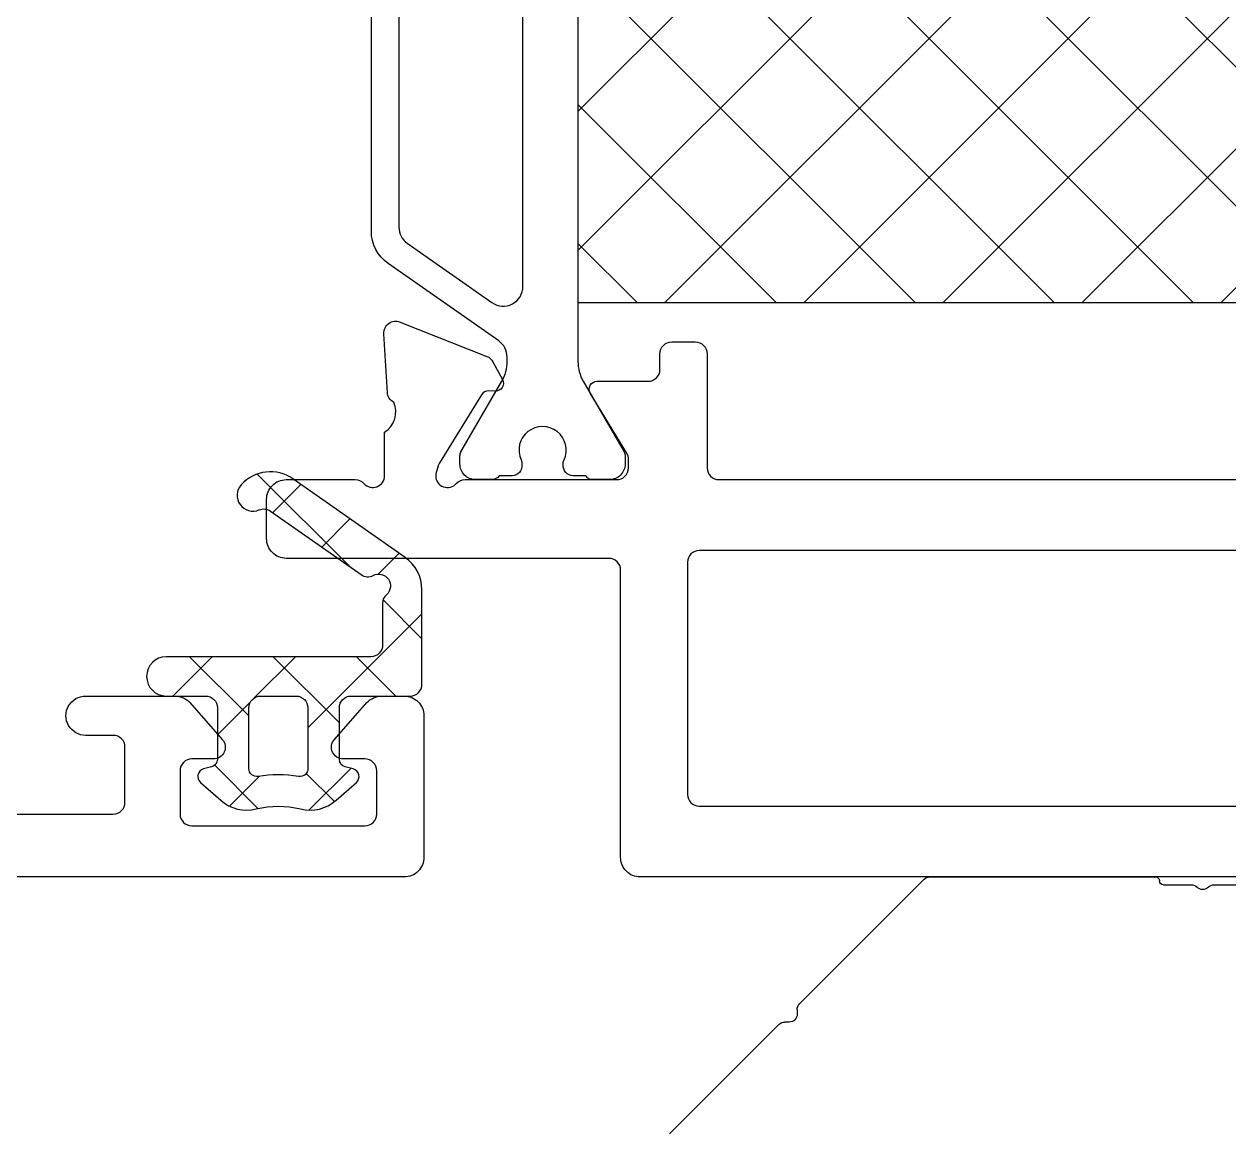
# Model space of a CAD drawing. Header units: millimetres. Extents: x -83618 to -12593, y -3271 to 55593.
# Drawn here: x -13364.88 to -13334.25, y -2824.51 to -2796.3 of the extents above; entities that cross this region are included whole.
import ezdxf

# ---------------------------------------------------------------- set-up
doc = ezdxf.new("R2010")
doc.units = ezdxf.units.MM

# ---------------------------------------------------------------- blocks, each defined once
blk = doc.blocks.new('*U87')
at = {"color": 7, "linetype": 'Continuous'}
for p, q in [((9848.670019, 5638.599463), (9864.314642, 5654.244086)), ((9848.670019, 5642.134997), (9860.779108, 5654.244086)), ((9848.670019, 5645.670531), (9857.243574, 5654.244086)), ((9848.670019, 5649.206065), (9853.70804, 5654.244086)), ((9848.670019, 5652.741599), (9850.172506, 5654.244086)), ((9849.992311, 5654.244086), (9867.669981, 5636.566416)), ((9853.527845, 5654.244086), (9867.669981, 5640.10195)), ((9848.670019, 5635.063929), (9867.669981, 5654.063891)), ((9848.670019, 5652.030844), (9867.669981, 5633.030882)), ((9848.670019, 5631.528395), (9867.669981, 5650.528357)), ((9848.670019, 5648.49531), (9867.669981, 5629.495348)), ((9848.670019, 5644.959776), (9867.669981, 5625.959814)), ((9848.670019, 5641.424242), (9867.669981, 5622.424281)), ((9848.670019, 5637.888708), (9864.314642, 5622.244086))]:
    blk.add_line(p, q, dxfattribs=at)
blk = doc.blocks.new('ATN-W72-0104', base_point=(9834.07, 5608.16))
at = {"color": 1, "linetype": 'Continuous'}
blk.add_lwpolyline([(9834.07, 5608.66), (9834.07, 5652.66, -0.414287), (9834.570126, 5653.16), (9841.87, 5653.16, 0.414214), (9842.17, 5653.46), (9842.17, 5661.66, -0.414214), (9842.67, 5662.16), (9843.67, 5662.16, -0.414214), (9844.17, 5661.66), (9844.17, 5659.907214, -0.213422), (9844.07, 5659.683607, 0.6885), (9844.27, 5659.16), (9845.375222, 5659.16, 0.367028), (9846.139196, 5658.926543, -0.264652), (9846.388053, 5659.088274), (9847.880869, 5659.176243, -0.548776), (9848.177344, 5658.766056), (9847.302857, 5656.560457, -0.176422), (9847.166441, 5656.407013), (9846.713713, 5656.162506, -0.577739), (9846.41876, 5656.344395), (9846.423673, 5656.517297, 0.268029), (9846.328582, 5656.693304), (9844.581111, 5657.769514, 0.065543), (9844.509638, 5657.801527), (9844.355845, 5657.847455, 0.6885), (9844.014378, 5657.402973), (9844.07, 5657.336393, -0.213532), (9844.17, 5657.11266), (9844.17, 5653.26, 0.414333), (9844.470122, 5652.96), (9844.685923, 5652.96, 0.137642), (9844.841994, 5653.003794), (9846.366061, 5653.93087, -0.585007), (9846.67, 5653.76), (9846.67, 5652.46, 0.414288), (9846.970076, 5652.16), (9847.37, 5652.16, -0.414354), (9847.67, 5651.859856), (9847.67, 5651.26, -0.414354), (9847.369856, 5650.96), (9844.47, 5650.96, 0.414346), (9844.17, 5650.659865), (9844.17, 5621.66, 0.414346)], format="xyb", dxfattribs=at)
at = {"color": 4, "linetype": 'Continuous'}
blk.add_lwpolyline([(9869.16348, 5654.244086), (9847.17641, 5654.244086, 0.131652), (9846.67641, 5654.110111), (9844.87641, 5653.070881, -0.131821), (9844.776278, 5653.044086), (9844.57, 5653.044086, -0.41429), (9844.17, 5653.44419), (9844.17, 5653.87088, -0.131652), (9844.196795, 5653.97088, -0.131652), (9844.27, 5654.044086), (9844.27, 5654.369086, -0.444404), (9844.545447, 5654.617787, -0.13206), (9844.673572, 5654.597027, 1.547233), (9844.673573, 5655.691145, -0.132059), (9844.545447, 5655.670384, -0.4444), (9844.27, 5655.919083), (9844.269996, 5656.244088, -0.236177), (9844.17, 5656.444194), (9844.17, 5656.844086, -0.414214), (9844.57, 5657.244086), (9844.77641, 5657.244086, -0.131652), (9844.87641, 5657.217291), (9846.67641, 5656.17806, 0.131682), (9847.176528, 5656.044086), (9847.286337, 5656.044086, 0.244698), (9847.695913, 5656.257297), (9849.665682, 5659.070419, -0.244698), (9850.484834, 5659.496843), (9850.484834, 5659.496843), (9865.855166, 5659.496843, -0.244698)], format="xyb", dxfattribs=at)
blk.add_lwpolyline([(9849.080726, 5655.642765), (9857.32008, 5655.644086, 0.414167), (9857.82, 5656.144086), (9857.82, 5658.29674, 0.414274), (9857.32, 5658.796843), (9850.588947, 5658.796843, 0.244753), (9850.179312, 5658.583547), (9848.671144, 5656.42966, 0.606959), (9849.080726, 5655.642765)], format="xyb", close=True, dxfattribs=at)
at = {"color": 7, "linetype": 'Continuous'}
blk.add_lwpolyline([(9848.670019, 5654.244086), (9848.670019, 5622.244086), (9867.669981, 5622.244086), (9867.669981, 5654.244086), (9848.670019, 5654.244086)], close=True, dxfattribs=at)
at = {"color": 1, "linetype": 'Continuous'}
blk.add_lwpolyline([(9842.282064, 5651.3722, 0.198995), (9842.069809, 5651.46), (9836.17, 5651.46, 0.414294), (9835.87, 5651.159917), (9835.87, 5615.16, 0.414294), (9836.170083, 5614.86), (9842.07, 5614.86, 0.4144), (9842.37, 5615.160191), (9842.37, 5651.16, 0.198995), (9842.282064, 5651.3722)], format="xyb", close=True, dxfattribs=at)
at = {"color": 7}
blk.add_blockref('*U87', (0, 0), dxfattribs=at)
blk = doc.blocks.new('ATN-W72-0204', base_point=(10243.87, 5878.16))
at = {"color": 1, "linetype": 'Continuous'}
blk.add_lwpolyline([(10245.47, 5899.66), (10245.47, 5886.06, 0.414439), (10245.770231, 5885.76), (10247.17, 5885.76, 0.414419), (10247.47, 5886.060211), (10247.47, 5886.76, -1.000123), (10248.47, 5886.759877), (10248.47, 5884.48517, -0.214819), (10248.301337, 5884.110716), (10247.368833, 5883.285355, -0.646515), (10246.87, 5883.51011), (10246.87, 5884.06, 0.414214), (10246.57, 5884.36), (10245.47, 5884.36, 0.414322), (10245.17, 5884.059889), (10245.17, 5879.66, 0.414399), (10245.470189, 5879.36), (10246.57, 5879.36, 0.41429), (10246.87, 5879.660078), (10246.87, 5880.21, -0.646443), (10247.36887, 5880.434612), (10248.301389, 5879.609238, -0.214783), (10248.47, 5879.23483), (10248.47, 5878.66, -0.414214), (10247.97, 5878.16), (10244.37, 5878.16, -0.414214), (10243.87, 5878.66), (10243.87, 5878.66), (10243.87, 5966.66, -0.414253)], format="xyb", dxfattribs=at)
blk = doc.blocks.new('ALUMINTECHNO-NEW-2AH67-ANKERSCH', base_point=(-101.398634, -63.754164))
at = {"color": 7, "linetype": 'Continuous'}
for p, q in [((-72.19714, -49.910807), (-72.19714, -38.48883)), ((-72.19714, -51.199819), (-72.19714, -50.48883)), ((-71.99714, -57.138305), (-71.99714, -51.399819)), ((-75.227897, -60.451905), (-72.055719, -57.279726)), ((-75.369318, -60.510483), (-75.486476, -60.510483)), ((-75.686476, -60.710483), (-75.686476, -60.82764)), ((-78.530156, -63.754164), (-75.745054, -60.969062))]:
    blk.add_line(p, q, dxfattribs=at)
for centre, radius, start, end in [((-72.39714, -49.910807), 0.2, 313.736411, 0), ((-72.120604, -50.199819), 0.2, 133.736411, 226.263589), ((-72.39714, -50.48883), 0.2, 0, 46.263589), ((-72.09714, -51.199819), 0.1, 180, 270), ((-72.09714, -51.399819), 0.1, 0, 90), ((-72.19714, -57.138305), 0.2, 315, 0), ((-75.486476, -60.710483), 0.2, 90, 180), ((-75.369318, -60.310483), 0.2, 270, 315), ((-75.886476, -60.82764), 0.2, 315, 0)]:
    blk.add_arc(centre, radius, start, end, dxfattribs=at)
blk = doc.blocks.new('*U17')
at = {"color": 3, "linetype": 'Continuous'}
for p, q in [((3703.11, 1995.926039), (3702.11, 1994.926039)), ((3703.616602, 1993.99), (3702.11, 1995.496602)), ((3704.095281, 1994.79), (3703.247386, 1993.942104)), ((3705.969247, 1993.758675), (3704.868395, 1994.859527)), ((3705.909581, 1994.482979), (3705.147533, 1993.720931)), ((3699.835081, 1991.407559), (3697.467016, 1993.775625)), ((3703.157896, 1993.852614), (3702.11, 1992.804719)), ((3698.4493, 1993.38666), (3697.731285, 1992.668645)), ((3703.795281, 1991.69), (3702.11, 1993.375281)), ((3703.916602, 1992.49), (3703.59603, 1992.169428)), ((3706.00961, 1992.461688), (3704.947972, 1991.40005)), ((3705.793818, 1991.812784), (3705.076411, 1992.530191)), ((3699.322938, 1992.138976), (3698.604922, 1991.420961)), ((3703.59603, 1992.169428), (3701.016602, 1989.59)), ((3703.11, 1990.253961), (3702.11, 1991.253961)), ((3700.01038, 1990.705099), (3699.47856, 1990.173278)), ((3701.652641, 1989.59), (3700.66664, 1990.576001))]:
    blk.add_line(p, q, dxfattribs=at)
blk = doc.blocks.new('ATN-FRK-98', base_point=(3697.41, 1989.59))
at = {"color": 3, "linetype": 'Continuous'}
for points in [[(3705.979697, 1992.678085, -0.246803), (3705.761107, 1991.773593), (3705.307948, 1991.257971, -0.599124), (3704.964519, 1991.338298), (3704.91, 1991.541764, 0.339491), (3704.716789, 1991.69), (3703.41, 1991.69, 0.41423), (3703.11, 1991.389983), (3703.11, 1989.89, -0.414223), (3702.80999, 1989.59), (3700.407543, 1989.59, -0.244708), (3699.588369, 1990.016454), (3697.590848, 1992.86921, -0.379813), (3697.743333, 1994.188142, -0.801082), (3698.378256, 1993.733835, 0.25855), (3698.408719, 1993.444616), (3700.023328, 1991.138716, -0.27947), (3700.043791, 1990.828321, 0.881975), (3700.533607, 1990.49, -0.213463), (3700.757261, 1990.59), (3701.81, 1990.59, 0.414214), (3702.11, 1990.89), (3702.11, 1996.09, -1), (3703.11, 1996.09), (3703.11, 1995.09, 0.41425), (3703.410037, 1994.79), (3704.716815, 1994.79, 0.339454), (3704.91, 1994.938236), (3704.964535, 1995.141764, -0.599016), (3705.307948, 1995.222029), (3705.761139, 1994.70637, -0.24679), (3705.979697, 1993.801915, 0.124035), (3705.979697, 1992.678085)], [(3703.197874, 1992.577862, 0.19892), (3703.410017, 1992.49), (3704.956156, 1992.49, 0.464153), (3705.153359, 1992.723333, -0.08392), (3705.153359, 1993.756667, 0.464153), (3704.956156, 1993.99), (3703.41, 1993.99, 0.414214), (3703.11, 1993.69), (3703.11, 1992.79, 0.19892), (3703.197874, 1992.577862)]]:
    blk.add_lwpolyline(points, format="xyb", close=True, dxfattribs=at)
at = {"color": 7}
blk.add_blockref('*U17', (0, 0), dxfattribs=at)

msp = doc.modelspace()

# ---------------------------------------------------------------- block references
at = {"color": 7, "xscale": -1, "yscale": -1, "rotation": 270}
for name, p in [('ATN-W72-0204', (-13354.71744, -2817.97937)), ('ATN-W72-0104', (-13304.71744, -2817.97937))]:
    msp.add_blockref(name, p, dxfattribs=at)
at = {"color": 7, "extrusion": (0, 0, -1), "rotation": 90}
msp.add_blockref('ALUMINTECHNO-NEW-2AH67-ANKERSCH', (13348.47161, -2847.378), dxfattribs=at)
at = {"color": 7, "extrusion": (0, 0, -1), "xscale": -1, "yscale": -1, "rotation": 90}
msp.add_blockref('ATN-FRK-98', (13354.76744, -2807.67937), dxfattribs=at)

doc.saveas('drawing.dxf')
